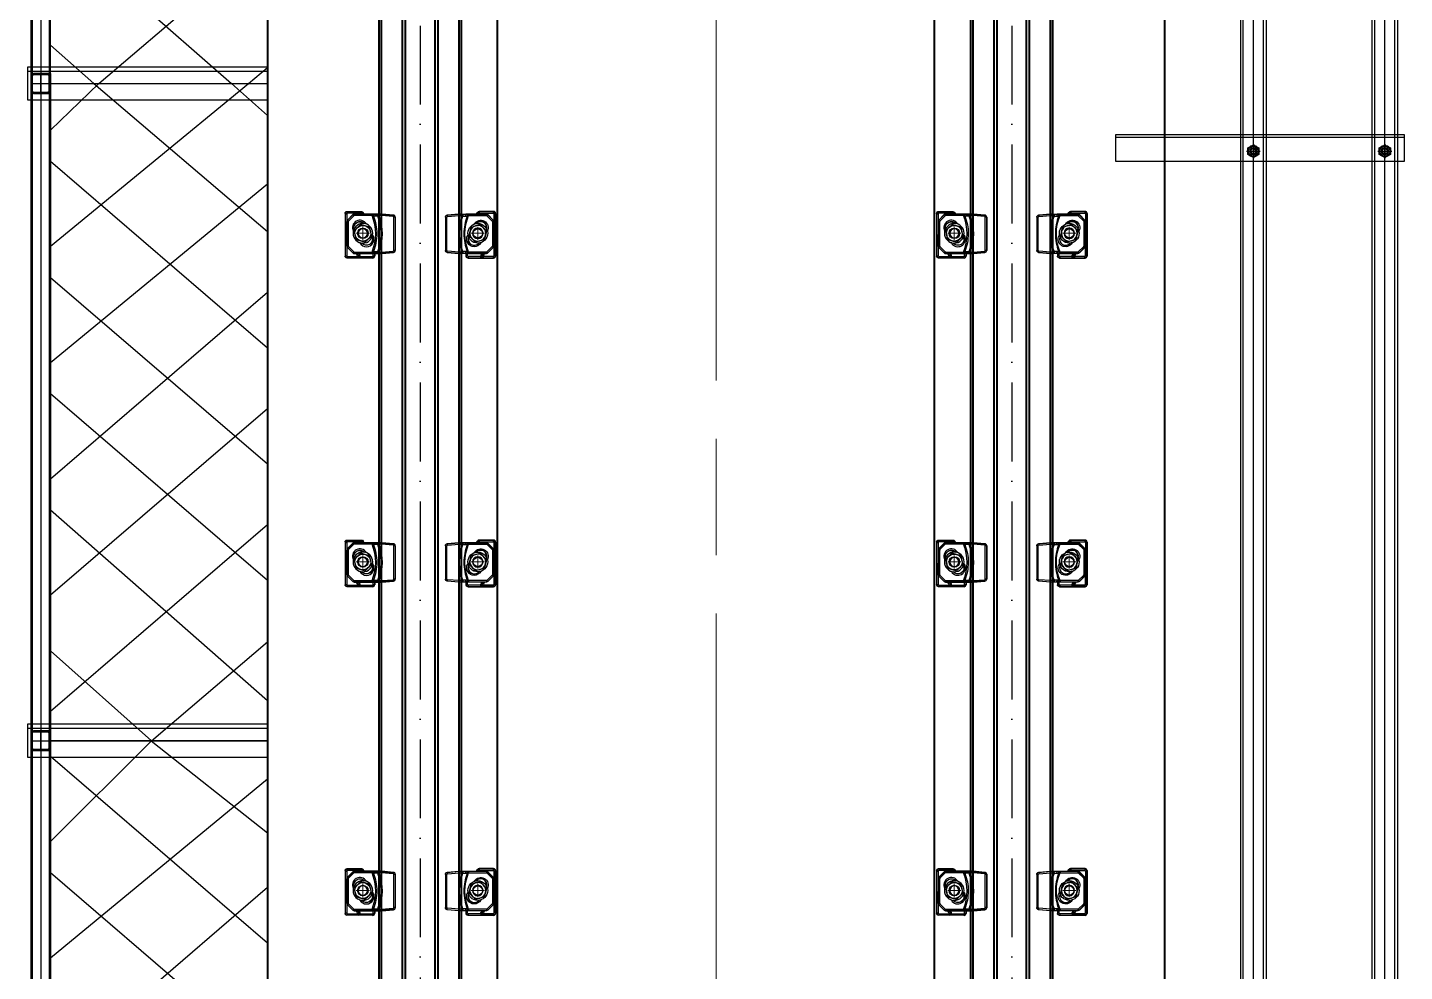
# Model space of a CAD drawing. Header units: centimetres. Extents: x 470464 to 524273, y 49611 to 59074.
# Drawn here: x 487983.2 to 488192.7, y 53070.3 to 53213.9 of the extents above; entities that cross this region are included whole.
import ezdxf

# ---------------------------------------------------------------- set-up
doc = ezdxf.new("R2010")
doc.units = ezdxf.units.CM
doc.header["$MEASUREMENT"] = 0
for name, pattern in [('1244_Aselsan_MIUM_3000$0$ACAD_ISO10W100', [18, 12, -3, 0, -3]), ('ACAD_ISO08W100', [36, 24, -3, 6, -3]), ('CENTER', [50.8, 31.75, -6.35, 6.35, -6.35]), ('CHAIN', [0.3543, 0.2362, -0.0295, 0.0591, -0.0295])]:
    doc.linetypes.add(name, pattern=pattern)
for name, color, linetype, lineweight in [('1', 7, 'Continuous', 25), ('AAA_EKSEN', 1, 'ACAD_ISO08W100', 9), ('Barış BABUR 23', 1, 'ACAD_ISO08W100', 13), ('S-COLS-CONC', 4, 'Continuous', 40)]:
    doc.layers.add(name, color=color, linetype=linetype, lineweight=lineweight)
doc.layers.add('vinç', color=7, linetype='Continuous')

# ---------------------------------------------------------------- blocks, each defined once
blk = doc.blocks.new('rdthtrjyrjrtdtrhtjytj')
at = {"ltscale": 0.4}
h = blk.add_hatch(color=2, dxfattribs=at)
h.dxf.hatch_style = 1
h.paths.add_polyline_path([(413537.79, 75636.94, -0.414214), (413538.19, 75637.34), (413537.79, 75637.34)])
h = blk.add_hatch(color=2, dxfattribs=at)
h.dxf.hatch_style = 1
h.paths.add_polyline_path([(413540.39, 75637.34, -0.414214), (413540.79, 75636.94), (413540.79, 75637.34)])
h = blk.add_hatch(color=2, dxfattribs=at)
h.dxf.hatch_style = 1
h.paths.add_polyline_path([(413637.79, 75636.94, -0.414214), (413638.19, 75637.34), (413637.79, 75637.34)])
h = blk.add_hatch(color=2, dxfattribs=at)
h.dxf.hatch_style = 1
h.paths.add_polyline_path([(413640.39, 75637.34, -0.414214), (413640.79, 75636.94), (413640.79, 75637.34)])
at = {"color": 2, "linetype": 'Continuous', "ltscale": 2}
for p, q in [((413539.29, 75644.66), (413517.4, 75670.34)), ((413539.29, 75667.47), (413536.85, 75670.34)), ((413539.29, 75643.94), (413561.82, 75670.34)), ((413539.29, 75664.86), (413544.14, 75670.34)), ((413551.11, 75637.34), (413579.5, 75670.34)), ((413581.75, 75637.34), (413554.53, 75670.34)), ((413568.79, 75637.34), (413597.18, 75670.34)), ((413599.43, 75637.34), (413571.04, 75670.34)), ((413586.46, 75637.34), (413614.85, 75670.34)), ((413617.1, 75637.34), (413588.72, 75670.34)), ((413604.14, 75637.34), (413633.14, 75670.34)), ((413634.78, 75637.34), (413606.39, 75670.34)), ((413639.29, 75652.67), (413624.22, 75670.34)), ((413639.29, 75652.64), (413653.29, 75670.34)), ((413641.65, 75637.34), (413670.04, 75670.34)), ((413672.3, 75637.34), (413645.08, 75670.34)), ((413659.33, 75637.34), (413687.72, 75670.34)), ((413689.97, 75637.34), (413661.58, 75670.34)), ((413564.06, 75637.34), (413539.29, 75667.47)), ((413515.15, 75637.34), (413539.29, 75664.86)), ((413625.59, 75637.34), (413639.29, 75652.67)), ((413654.62, 75637.34), (413639.29, 75652.67)), ((413546.39, 75637.34), (413539.29, 75644.66)), ((413533.43, 75637.34), (413539.29, 75643.94))]:
    blk.add_line(p, q, dxfattribs=at)
at = {"color": 2, "ltscale": 5}
for p, q in [((413536.79, 75670.34), (413536.79, 75633.84)), ((413537.39, 75633.84), (413537.39, 75670.34)), ((413541.79, 75633.84), (413541.79, 75670.34)), ((413636.79, 75670.34), (413636.79, 75633.84)), ((413637.39, 75633.84), (413637.39, 75670.34)), ((413641.79, 75633.84), (413641.79, 75670.34)), ((413536.79, 75633.84), (413541.79, 75633.84)), ((413636.79, 75633.84), (413641.79, 75633.84))]:
    blk.add_line(p, q, dxfattribs=at)
at = {"color": 2, "ltscale": 0.4}
for p, q in [((413539.29, 75637.34), (413539.29, 75670.34)), ((413639.29, 75637.34), (413639.29, 75670.34)), ((413639.29, 75670.34), (413639.29, 75637.34)), ((413537.79, 75637.34), (413639.29, 75637.34)), ((413537.79, 75636.94), (413537.79, 75637.34)), ((413538.19, 75637.34), (413537.79, 75637.34)), ((413537.79, 75637.34), (413537.79, 75636.94)), ((413537.79, 75636.94), (413537.79, 75634.74)), ((413537.99, 75636.94), (413537.99, 75634.74)), ((413540.39, 75637.34), (413538.19, 75637.34)), ((413540.39, 75637.14), (413538.19, 75637.14)), ((413540.39, 75637.34), (413540.79, 75637.34)), ((413540.59, 75634.74), (413540.59, 75636.94)), ((413540.79, 75636.94), (413540.79, 75637.34)), ((413540.79, 75637.34), (413540.79, 75636.94)), ((413540.79, 75634.74), (413540.79, 75636.94)), ((413637.79, 75636.94), (413637.79, 75637.34)), ((413638.19, 75637.34), (413637.79, 75637.34)), ((413637.79, 75637.34), (413637.79, 75636.94)), ((413637.79, 75636.94), (413637.79, 75634.74)), ((413637.99, 75636.94), (413637.99, 75634.74)), ((413640.39, 75637.34), (413638.19, 75637.34)), ((413640.39, 75637.14), (413638.19, 75637.14)), ((413639.29, 75637.34), (413839.29, 75637.34)), ((413640.39, 75637.34), (413640.79, 75637.34)), ((413640.59, 75634.74), (413640.59, 75636.94)), ((413640.79, 75636.94), (413640.79, 75637.34)), ((413640.79, 75637.34), (413640.79, 75636.94)), ((413640.79, 75634.74), (413640.79, 75636.94)), ((413538.19, 75634.54), (413540.39, 75634.54)), ((413538.19, 75634.34), (413540.39, 75634.34)), ((413638.19, 75634.54), (413640.39, 75634.54)), ((413638.19, 75634.34), (413640.39, 75634.34))]:
    blk.add_line(p, q, dxfattribs=at)
at = {"color": 2}
for p, q in [((414480.79, 75637.34), (413397.79, 75637.34)), ((413397.79, 75634.34), (414480.79, 75634.34))]:
    blk.add_line(p, q, dxfattribs=at)
at = {"color": 2, "ltscale": 3}
for p, q in [((413397.79, 75637.14), (414480.79, 75637.14)), ((413397.79, 75634.54), (414480.79, 75634.54))]:
    blk.add_line(p, q, dxfattribs=at)
at = {"color": 2, "linetype": 'CENTER', "ltscale": 30}
blk.add_line((413397.79, 75635.84), (414480.79, 75635.84), dxfattribs=at)
at = {"color": 2, "linetype": 'Continuous'}
for p, q in [((413538.2, 75637.34), (413537.79, 75636.92)), ((413537.99, 75636.86), (413537.79, 75636.66)), ((413537.99, 75636.59), (413537.79, 75636.39)), ((413537.99, 75636.33), (413537.79, 75636.13)), ((413537.99, 75636.06), (413537.79, 75635.86)), ((413537.99, 75635.8), (413537.79, 75635.6)), ((413538.47, 75637.34), (413538.27, 75637.14)), ((413538.73, 75637.34), (413538.53, 75637.14)), ((413539, 75637.34), (413538.8, 75637.14)), ((413539.26, 75637.34), (413539.06, 75637.14)), ((413539.53, 75637.34), (413539.33, 75637.14)), ((413539.79, 75637.34), (413539.59, 75637.14)), ((413540.06, 75637.34), (413539.86, 75637.14)), ((413540.32, 75637.34), (413540.12, 75637.14)), ((413540.55, 75637.3), (413540.39, 75637.14)), ((413540.7, 75637.18), (413540.56, 75637.04)), ((413540.78, 75637), (413540.59, 75636.8)), ((413540.79, 75636.74), (413540.59, 75636.54)), ((413540.79, 75636.47), (413540.59, 75636.27)), ((413540.79, 75636.21), (413540.59, 75636.01)), ((413540.79, 75635.94), (413540.59, 75635.74)), ((413638.2, 75637.34), (413637.79, 75636.92)), ((413637.99, 75636.86), (413637.79, 75636.66)), ((413637.99, 75636.59), (413637.79, 75636.39)), ((413637.99, 75636.33), (413637.79, 75636.13)), ((413637.99, 75636.06), (413637.79, 75635.86)), ((413637.99, 75635.8), (413637.79, 75635.6)), ((413638.47, 75637.34), (413638.27, 75637.14)), ((413638.73, 75637.34), (413638.53, 75637.14)), ((413639, 75637.34), (413638.8, 75637.14)), ((413639.26, 75637.34), (413639.06, 75637.14)), ((413639.53, 75637.34), (413639.33, 75637.14)), ((413639.79, 75637.34), (413639.59, 75637.14)), ((413640.06, 75637.34), (413639.86, 75637.14)), ((413640.32, 75637.34), (413640.12, 75637.14)), ((413640.55, 75637.3), (413640.39, 75637.14)), ((413640.7, 75637.18), (413640.56, 75637.04)), ((413640.78, 75637), (413640.59, 75636.8)), ((413640.79, 75636.74), (413640.59, 75636.54)), ((413640.79, 75636.47), (413640.59, 75636.27)), ((413640.79, 75636.21), (413640.59, 75636.01)), ((413640.79, 75635.94), (413640.59, 75635.74)), ((413537.99, 75635.53), (413537.79, 75635.33)), ((413537.99, 75635.27), (413537.79, 75635.07)), ((413537.99, 75635), (413537.79, 75634.8)), ((413537.99, 75634.73), (413537.82, 75634.57)), ((413538.08, 75634.57), (413537.94, 75634.42)), ((413538.32, 75634.54), (413538.12, 75634.34)), ((413538.58, 75634.54), (413538.38, 75634.34)), ((413538.85, 75634.54), (413538.65, 75634.34)), ((413539.11, 75634.54), (413538.91, 75634.34)), ((413539.38, 75634.54), (413539.18, 75634.34)), ((413539.64, 75634.54), (413539.44, 75634.34)), ((413539.91, 75634.54), (413539.71, 75634.34)), ((413540.17, 75634.54), (413539.97, 75634.34)), ((413540.45, 75634.55), (413540.24, 75634.34)), ((413540.76, 75634.59), (413540.53, 75634.36)), ((413540.79, 75634.88), (413540.57, 75634.67)), ((413540.79, 75635.68), (413540.59, 75635.48)), ((413540.79, 75635.41), (413540.59, 75635.21)), ((413540.79, 75635.15), (413540.59, 75634.95)), ((413637.99, 75635.53), (413637.79, 75635.33)), ((413637.99, 75635.27), (413637.79, 75635.07)), ((413637.99, 75635), (413637.79, 75634.8)), ((413637.99, 75634.73), (413637.82, 75634.57)), ((413638.08, 75634.57), (413637.94, 75634.42)), ((413638.32, 75634.54), (413638.12, 75634.34)), ((413638.58, 75634.54), (413638.38, 75634.34)), ((413638.85, 75634.54), (413638.65, 75634.34)), ((413639.11, 75634.54), (413638.91, 75634.34)), ((413639.38, 75634.54), (413639.18, 75634.34)), ((413639.64, 75634.54), (413639.44, 75634.34)), ((413639.91, 75634.54), (413639.71, 75634.34)), ((413640.17, 75634.54), (413639.97, 75634.34)), ((413640.45, 75634.55), (413640.24, 75634.34)), ((413640.76, 75634.59), (413640.53, 75634.36)), ((413640.79, 75634.88), (413640.57, 75634.67)), ((413640.79, 75635.68), (413640.59, 75635.48)), ((413640.79, 75635.41), (413640.59, 75635.21)), ((413640.79, 75635.15), (413640.59, 75634.95))]:
    blk.add_line(p, q, dxfattribs=at)
at = {"color": 2, "linetype": 'CENTER', "ltscale": 10}
for p, q in [((413540.59, 75635.84), (413537.99, 75635.84)), ((413539.29, 75634.54), (413539.29, 75637.14)), ((413640.59, 75635.84), (413637.99, 75635.84)), ((413639.29, 75634.54), (413639.29, 75637.14))]:
    blk.add_line(p, q, dxfattribs=at)
at = {"color": 2, "ltscale": 0.4}
for centre, radius, start, end in [((413538.19, 75636.94), 0.4, 90, 180), ((413538.19, 75636.94), 0.4, 90, 180), ((413538.19, 75636.94), 0.2, 90, 180), ((413540.39, 75636.94), 0.4, 0, 90), ((413540.39, 75636.94), 0.4, 0, 90), ((413540.39, 75636.94), 0.2, 0, 90), ((413638.19, 75636.94), 0.4, 90, 180), ((413638.19, 75636.94), 0.4, 90, 180), ((413638.19, 75636.94), 0.2, 90, 180), ((413640.39, 75636.94), 0.4, 0, 90), ((413640.39, 75636.94), 0.4, 0, 90), ((413640.39, 75636.94), 0.2, 0, 90), ((413538.19, 75634.74), 0.4, 180, 270), ((413538.19, 75634.74), 0.2, 180, 270), ((413540.39, 75634.74), 0.2, 270, 0), ((413540.39, 75634.74), 0.4, 270, 0), ((413638.19, 75634.74), 0.4, 180, 270), ((413638.19, 75634.74), 0.2, 180, 270), ((413640.39, 75634.74), 0.2, 270, 0), ((413640.39, 75634.74), 0.4, 270, 0)]:
    blk.add_arc(centre, radius, start, end, dxfattribs=at)
at = {"layer": 'vinç', "color": 2}
blk.add_line((414481.79, 75670.34), (413396.79, 75670.34), dxfattribs=at)
blk = doc.blocks.new('tfdyktstrkydsrtdykulkdtkyg')
at = {"color": 2, "linetype": '1244_Aselsan_MIUM_3000$0$ACAD_ISO10W100'}
blk.add_line((413349.49, 75894.59), (414524.69, 75894.59), dxfattribs=at)
at = {"layer": 'S-COLS-CONC', "color": 2}
for p, q in [((414524.69, 75900.84), (413349.49, 75900.84)), ((414524.69, 75900.47), (413349.49, 75900.47)), ((414524.69, 75897.29), (413349.49, 75897.29)), ((414524.69, 75896.84), (413349.49, 75896.84)), ((414524.69, 75892.34), (413349.49, 75892.34)), ((414524.69, 75891.89), (413349.49, 75891.89)), ((414524.69, 75888.7), (413349.49, 75888.7)), ((414524.69, 75888.34), (413349.49, 75888.34))]:
    blk.add_line(p, q, dxfattribs=at)
blk = doc.blocks.new('sfsdsggssg')
at = {"layer": '1', "color": 2, "linetype": 'Continuous'}
for p, q in [((1141.12, -34640.04), (1141.14, -34640.05)), ((1141.12, -34640.04), (1141.12, -34645.13)), ((1141.14, -34640.05), (1141.34, -34640.05)), ((1141.14, -34640.05), (1141.14, -34645.11)), ((1141.34, -34645.11), (1141.34, -34640.05)), ((1141.39, -34639.74), (1143.17, -34639.58)), ((1141.41, -34639.76), (1141.39, -34639.74)), ((1143.18, -34639.6), (1141.41, -34639.76)), ((1141.41, -34639.76), (1141.43, -34639.95)), ((1141.43, -34639.95), (1143.19, -34639.8)), ((1143.18, -34639.6), (1143.19, -34639.8)), ((1143.2, -34639.6), (1143.2, -34639.8)), ((1143.56, -34639.62), (1143.54, -34639.81)), ((1143.54, -34639.81), (1143.64, -34639.82)), ((1143.56, -34639.62), (1143.57, -34639.58)), ((1143.66, -34639.63), (1143.56, -34639.62)), ((1143.57, -34639.58), (1144.07, -34639.58)), ((1143.66, -34639.63), (1143.64, -34639.82)), ((1143.64, -34639.82), (1143.79, -34639.88)), ((1144.06, -34639.63), (1144.07, -34639.58)), ((1144.45, -34639.58), (1147.37, -34639.58)), ((1144.45, -34639.61), (1144.45, -34639.58)), ((1147.36, -34639.6), (1144.65, -34639.6)), ((1144.65, -34639.6), (1144.65, -34639.8)), ((1144.65, -34639.8), (1147.36, -34639.8)), ((1145.84, -34639.58), (1145.99, -34639.33)), ((1146.02, -34639.39), (1145.91, -34639.58)), ((1145.99, -34639.33), (1146.02, -34639.39)), ((1146.14, -34639.58), (1146.2, -34639.49)), ((1146.28, -34639.24), (1146.25, -34639.18)), ((1148.46, -34639.18), (1146.25, -34639.18)), ((1148.4, -34639.24), (1146.28, -34639.24)), ((1146.28, -34639.44), (1148.4, -34639.44)), ((1147.37, -34639.58), (1147.36, -34639.6)), ((1147.36, -34639.6), (1147.36, -34639.8)), ((1147.43, -34639.83), (1147.58, -34639.69)), ((1147.43, -34639.83), (1148.25, -34640.64)), ((1147.58, -34639.69), (1147.58, -34639.67)), ((1148.39, -34640.5), (1147.58, -34639.69)), ((1147.59, -34639.67), (1148.41, -34640.49)), ((1148.25, -34640.64), (1148.39, -34640.5)), ((1148.28, -34640.72), (1148.28, -34644.45)), ((1148.28, -34640.72), (1148.47, -34640.72)), ((1148.41, -34640.49), (1148.39, -34640.5)), ((1148.46, -34639.18), (1148.4, -34639.24)), ((1148.47, -34640.72), (1148.5, -34640.71)), ((1148.47, -34644.45), (1148.47, -34640.72)), ((1148.5, -34639.54), (1148.51, -34642.73)), ((1148.5, -34640.71), (1148.5, -34644.46)), ((1148.7, -34639.54), (1148.75, -34639.48)), ((1148.71, -34642.91), (1148.7, -34639.54)), ((1148.75, -34639.48), (1148.75, -34645.98)), ((1144.57, -34642.74), (1144.5, -34642.84)), ((1144.6, -34642.9), (1144.5, -34642.84)), ((1145.51, -34641.09), (1145.49, -34641.12)), ((1145.51, -34641.09), (1145.53, -34641.11)), ((1148.68, -34643.14), (1148.71, -34642.91)), ((1146.45, -34643.96), (1146.49, -34643.98)), ((1146.49, -34643.98), (1146.51, -34643.94)), ((1148.25, -34644.52), (1147.43, -34645.33)), ((1147.58, -34645.47), (1148.39, -34644.66)), ((1148.41, -34644.67), (1147.59, -34645.49)), ((1148.25, -34644.52), (1148.39, -34644.66)), ((1148.28, -34644.45), (1148.47, -34644.45)), ((1148.39, -34644.66), (1148.41, -34644.67)), ((1148.5, -34644.46), (1148.47, -34644.45)), ((1148.49, -34644.53), (1148.49, -34645.93)), ((1148.69, -34645.92), (1148.68, -34643.14)), ((1141.14, -34645.11), (1141.12, -34645.13)), ((1141.14, -34645.11), (1141.34, -34645.11)), ((1141.39, -34645.42), (1141.41, -34645.41)), ((1143.17, -34645.58), (1141.39, -34645.42)), ((1141.41, -34645.41), (1141.43, -34645.21)), ((1141.41, -34645.41), (1143.18, -34645.56)), ((1143.19, -34645.36), (1141.43, -34645.21)), ((1143.18, -34645.56), (1143.19, -34645.36)), ((1143.2, -34645.36), (1143.2, -34645.56)), ((1143.64, -34645.34), (1143.54, -34645.35)), ((1143.54, -34645.35), (1143.56, -34645.55)), ((1143.56, -34645.55), (1143.66, -34645.54)), ((1143.56, -34645.55), (1143.57, -34645.58)), ((1144.07, -34645.58), (1143.57, -34645.58)), ((1143.79, -34645.28), (1143.64, -34645.34)), ((1143.64, -34645.34), (1143.66, -34645.54)), ((1144.06, -34645.54), (1144.07, -34645.58)), ((1144.25, -34645.58), (1144.25, -34645.98)), ((1144.29, -34645.94), (1144.25, -34645.98)), ((1144.3, -34645.58), (1144.29, -34645.94)), ((1144.45, -34645.55), (1144.45, -34645.58)), ((1147.37, -34645.58), (1144.45, -34645.58)), ((1144.49, -34645.95), (1144.5, -34645.58)), ((1144.55, -34646.28), (1144.59, -34646.24)), ((1144.55, -34646.28), (1148.46, -34646.28)), ((1146.46, -34646.05), (1144.59, -34646.05)), ((1144.59, -34646.24), (1146.72, -34646.24)), ((1144.65, -34645.36), (1144.65, -34645.56)), ((1147.36, -34645.36), (1144.65, -34645.36)), ((1144.65, -34645.56), (1147.36, -34645.56)), ((1146.65, -34645.58), (1146.51, -34645.83)), ((1146.72, -34646.24), (1146.84, -34646.22)), ((1146.84, -34646.03), (1146.84, -34646.22)), ((1148.39, -34646.03), (1146.84, -34646.03)), ((1146.84, -34646.22), (1148.39, -34646.22)), ((1147.36, -34645.36), (1147.36, -34645.56)), ((1147.36, -34645.56), (1147.37, -34645.58)), ((1147.43, -34645.33), (1147.58, -34645.47)), ((1147.58, -34645.49), (1147.58, -34645.47)), ((1148.39, -34646.03), (1148.39, -34646.22)), ((1148.39, -34646.22), (1148.46, -34646.28)), ((1148.75, -34645.98), (1148.69, -34645.92))]:
    blk.add_line(p, q, dxfattribs=at)
for radius in [1.5, 0.7]:
    blk.add_circle((1146.05, -34642.51), radius, dxfattribs=at)
at = {"layer": '1', "color": 2, "linetype": 'Continuous', "extrusion": (0, 0, -1)}
blk.add_circle((-1146.05, -34642.51), 0.8, dxfattribs=at)
for centre, start, end in [((-1146.5, -34641.66), 29.8539, 207.4717), ((-1145.5, -34643.41), 209.8539, 29.8539)]:
    blk.add_arc(centre, 1.14, start, end, dxfattribs=at)
at = {"layer": '1', "color": 2, "linetype": 'Continuous'}
for centre, radius, start, end in [((1146.5, -34641.66), 0.943, 345.8258, 138.463), ((1146.5, -34641.66), 0.92, 347.6089, 136.677), ((1146.05, -34642.51), 1.2, 166, 226), ((1146.05, -34642.51), 1.2, 106, 166), ((1146.05, -34642.51), 1.2, 46, 106), ((1146.05, -34642.51), 1.2, 286, 346), ((1146.05, -34642.51), 1.2, 346, 46), ((1145.5, -34643.41), 0.943, 155.4674, 321.1742), ((1145.5, -34643.41), 0.92, 156.9271, 319.7145), ((1146.05, -34642.51), 1.2, 226, 286)]:
    blk.add_arc(centre, radius, start, end, dxfattribs=at)
at = {"layer": '1', "color": 2, "linetype": 'Continuous', "extrusion": (0, 0, -1)}
for centre, major_axis, ratio, start_param, end_param in [((1141.42, -34640.04), (-0.222, 0.204), 0.995811, 5.544902, 7.021469), ((1141.44, -34640.05), (0.203, 0.221), 0.997694, 3.974105, 5.450673), ((1141.44, -34640.05), (0.0742, -0.068), 0.993033, 2.403309, 3.879876), ((1143.64, -34639.82), (0.001, 0.2), 0.752836, 0.132804, 1.847295), ((1152.49, -34642.58), (-8.4, 0), 0.918737, 5.915201, 6.65117), ((1144.04, -34639.83), (0.001, 0.2), 0.752479, 0.132721, 1.852962), ((1144.31, -34639.82), (-0.014, 0.199), 0.74106, 0.130215, 1.915333), ((1144.45, -34639.81), (-0.008, 0.2), 0.422896, 0.096328, 1.761115), ((1146.28, -34639.54), (0.271, 0.128), 0.997202, 4.110755, 5.150568), ((1146.19, -34639.49), (-0.173, 0.101), 0.027764, 4.691233, 6.195885), ((1146.28, -34639.54), (-0.0748, 0.0667), 0.997721, 6.084759, 7.124571), ((1146.28, -34639.44), (0, 0.2), 0.004243, 0.087267, 1.605444), ((1147.36, -34639.9), (-0.277, 0.115), 0.998522, 1.179673, 1.96192), ((1147.36, -34639.9), (0.0384, 0.0928), 0.995546, 5.892062, 6.674309), ((1147.37, -34639.88), (0.115, 0.278), 0.997326, 5.892062, 6.674309), ((1148.17, -34640.72), (-0.0928, -0.0384), 0.995546, 2.750469, 3.532716), ((1148.17, -34640.72), (-0.115, 0.277), 0.998522, 1.179673, 1.96192), ((1148.4, -34639.44), (0, 0.2), 0.004243, 0.087267, 1.605444), ((1148.4, -34639.54), (-0.243, 0.175), 0.996422, 0.949848, 2.513048), ((1148.4, -34639.54), (0.0889, 0.0469), 0.994028, 5.200197, 6.763397), ((1148.2, -34640.71), (0.278, 0.115), 0.997326, 5.892062, 6.674309), ((1148.5, -34639.54), (0.2, 0.001), 0.034652, 0.087319, 1.566648), ((1148.51, -34642.74), (0.008, 0.2), 0.005639, 3.866293, 4.746837), ((1148.47, -34643.25), (0.056, 0.516), 0.770786, 6.203754, 6.230389), ((1148.51, -34642.91), (-0.201, 0.003), 0.124494, 1.540952, 3.020281), ((1148.51, -34642.91), (-0.188, 0.076), 0.878606, 1.230281, 2.70961), ((1148.17, -34644.45), (0.0928, -0.0384), 0.995546, 5.892062, 6.674309), ((1148.17, -34644.45), (0.115, 0.277), 0.998522, 1.179673, 1.96192), ((1148.2, -34644.46), (-0.278, 0.115), 0.997326, 2.750469, 3.532716), ((1148.49, -34643.14), (0.199, -0.02), 0.74823, 4.69971, 6.151435), ((1148.49, -34643.14), (-0.2, -0.001), 0.034899, 3.228912, 4.651252), ((1141.42, -34645.13), (0.222, 0.204), 0.995811, 2.403309, 3.879876), ((1141.44, -34645.11), (-0.203, 0.221), 0.997694, 3.974105, 5.450673), ((1141.44, -34645.11), (0.0742, 0.068), 0.993033, 2.403309, 3.879876), ((1143.64, -34645.34), (-0.001, 0.2), 0.752836, 1.294298, 3.008789), ((1144.04, -34645.34), (-0.001, 0.2), 0.752479, 1.288631, 3.008872), ((1144.56, -34645.98), (0.214, 0.214), 0.992433, 2.359993, 3.923193), ((1144.49, -34645.94), (-0.2, 0.001), 0.034627, 4.708031, 6.195866), ((1144.59, -34645.94), (-0.138, 0.267), 0.998031, 3.623062, 5.186262), ((1144.31, -34645.35), (0.014, 0.199), 0.74106, 1.22626, 3.011378), ((1144.45, -34645.36), (0.008, 0.2), 0.422896, 1.380478, 3.045264), ((1144.6, -34645.95), (0.0592, 0.0819), 0.989251, 2.52068, 4.08388), ((1144.59, -34646.04), (0, -0.2), 0.004269, 4.747034, 6.195918), ((1146.9, -34646), (0.426, 0.115), 0.905428, 3.310168, 3.875491), ((1146.46, -34646.06), (-0.199, -0.016), 0.034866, 1.569261, 2.70958), ((1146.72, -34646.04), (-0.256, 0.042), 0.76271, 4.58737, 6.036255), ((1146.51, -34645.83), (-0.174, 0.099), 0.027964, 1.549906, 2.758993), ((1146.84, -34646.02), (-0.038, 0.196), 0.907507, 3.350606, 5.211047), ((1146.9, -34646.01), (0.253, 0.061), 0.768803, 3.289543, 3.701099), ((1146.72, -34646.04), (-0.012, 0.201), 0.369521, 3.302192, 4.751077), ((1146.84, -34646.02), (-0.187, 0.071), 0.032625, 4.699988, 5.905162), ((1176.86, -34592.77), (84.96, 148.55), 0.001169, 1.933599, 1.936064), ((1146.84, -34646.01), (-0.174, 0.099), 0.030283, 4.695034, 5.900559), ((1176.86, -34592.78), (84.96, 148.54), 0.002337, 1.9329, 1.936067), ((1147.36, -34645.26), (0.0384, -0.0928), 0.995546, 5.892062, 6.674309), ((1147.36, -34645.26), (0.277, 0.115), 0.998522, 1.179673, 1.96192), ((1147.37, -34645.28), (-0.115, 0.278), 0.997326, 2.750469, 3.532716), ((1148.39, -34645.92), (0.139, 0.266), 0.998207, 1.09196, 2.65516), ((1148.39, -34645.93), (-0.0609, 0.0807), 0.988978, 2.219923, 3.783123), ((1148.49, -34645.92), (-0.2, -0.001), 0.034899, 3.228912, 4.712496)]:
    blk.add_ellipse(centre, major_axis=major_axis, ratio=ratio, start_param=start_param, end_param=end_param, dxfattribs=at)
at = {"layer": '1', "color": 2, "linetype": 'Continuous'}
for centre, major_axis, ratio, start_param, end_param in [((1152.2, -34642.58), (-9.07, 0), 0.918737, 5.945855, 6.620515), ((1146.25, -34639.48), (-0.15, 0.261), 0.994945, 5.763279, 6.803091), ((1148.45, -34639.48), (0.214, 0.214), 0.992433, 5.501585, 7.064785), ((1148.45, -34645.98), (-0.214, 0.214), 0.992433, 2.359993, 3.923193)]:
    blk.add_ellipse(centre, major_axis=major_axis, ratio=ratio, start_param=start_param, end_param=end_param, dxfattribs=at)
for points, weights in [([(1141.12, -34640.04), (1141.12, -34640.04), (1141.12, -34640.04)], [0.500000154953, 0.499999845047, 0.500000154953]), ([(1141.39, -34639.74), (1141.39, -34639.74), (1141.39, -34639.74)], [0.500000154951, 0.499999845049, 0.500000154951]), ([(1147.37, -34639.58), (1147.37, -34639.58), (1147.37, -34639.58)], [0.500000031564, 0.499999968436, 0.500000031564]), ([(1147.58, -34639.67), (1147.59, -34639.67), (1147.59, -34639.67)], [0.500000032286, 0.499999967714, 0.500000032286]), ([(1148.41, -34640.49), (1148.41, -34640.49), (1148.41, -34640.49)], [0.500000032004, 0.499999967996, 0.500000032004]), ([(1148.5, -34640.71), (1148.5, -34640.71), (1148.5, -34640.71)], [0.500000031722, 0.499999968278, 0.500000031722]), ([(1148.41, -34644.67), (1148.41, -34644.67), (1148.41, -34644.67)], [0.500000031836, 0.499999968164, 0.500000031836]), ([(1148.5, -34644.46), (1148.5, -34644.46), (1148.5, -34644.46)], [0.500000031229, 0.499999968771, 0.500000031229]), ([(1141.12, -34645.13), (1141.12, -34645.13), (1141.12, -34645.13)], [0.500000154938, 0.499999845062, 0.500000154938]), ([(1141.39, -34645.42), (1141.39, -34645.42), (1141.39, -34645.42)], [0.500000154962, 0.499999845038, 0.500000154962]), ([(1147.37, -34645.58), (1147.37, -34645.58), (1147.37, -34645.58)], [0.500000031519, 0.499999968481, 0.500000031519]), ([(1147.59, -34645.49), (1147.59, -34645.49), (1147.58, -34645.49)], [0.500000031966, 0.499999968034, 0.500000031966])]:
    blk.add_rational_spline(points, weights, degree=2, dxfattribs=at)
for points, knots in [([(1143.17, -34639.58), (1143.17, -34639.59), (1143.17, -34639.59), (1143.18, -34639.6), (1143.18, -34639.6), (1143.18, -34639.6)], [0, 0, 0, 0, 0.876308, 0.876308, 1, 1, 1, 1]), ([(1143.2, -34639.58), (1143.23, -34639.58), (1143.3, -34639.58), (1143.4, -34639.58), (1143.49, -34639.58), (1143.54, -34639.58), (1143.57, -34639.58)], [0, 0, 0, 0, 0.225713, 0.483808, 0.741904, 1, 1, 1, 1]), ([(1143.56, -34639.62), (1143.56, -34639.62), (1143.56, -34639.62), (1143.52, -34639.61), (1143.47, -34639.61), (1143.38, -34639.6), (1143.35, -34639.6), (1143.27, -34639.6), (1143.24, -34639.6), (1143.2, -34639.6)], [0, 0, 0, 0, 0.000017, 0.000017, 0.401467, 0.401467, 0.701656, 0.701656, 1, 1, 1, 1]), ([(1143.2, -34639.8), (1143.24, -34639.8), (1143.27, -34639.8), (1143.34, -34639.8), (1143.38, -34639.8), (1143.45, -34639.81), (1143.5, -34639.81), (1143.54, -34639.81)], [0, 0, 0, 0, 0.304321, 0.304321, 0.608496, 0.608496, 1, 1, 1, 1]), ([(1143.79, -34645.28), (1143.62, -34644.85), (1143.49, -34644.41), (1143.32, -34643.5), (1143.28, -34643.04), (1143.28, -34641.66), (1143.45, -34640.74), (1143.79, -34639.88)], [0, 0, 0, 0, 0.25, 0.25, 0.5, 0.5, 1, 1, 1, 1]), ([(1143.79, -34639.88), (1143.87, -34639.88), (1143.96, -34639.88), (1144.09, -34639.88), (1144.14, -34639.88), (1144.19, -34639.88)], [0, 0, 0, 0, 0.657537, 0.657537, 1, 1, 1, 1]), ([(1144.45, -34639.87), (1144.28, -34640.31), (1144.15, -34640.75), (1143.98, -34641.66), (1143.93, -34642.13), (1143.94, -34643.5), (1144.11, -34644.43), (1144.45, -34645.29)], [0, 0, 0, 0, 0.25, 0.25, 0.5, 0.5, 1, 1, 1, 1]), ([(1144.32, -34639.62), (1144.3, -34639.62), (1144.29, -34639.62), (1144.24, -34639.62), (1144.2, -34639.62), (1144.13, -34639.63), (1144.1, -34639.63), (1144.06, -34639.63), (1144.06, -34639.63), (1144.06, -34639.63)], [0, 0, 0, 0, 0.155547, 0.155547, 0.580528, 0.580528, 0.999985, 0.999985, 1, 1, 1, 1]), ([(1144.07, -34639.58), (1144.09, -34639.58), (1144.14, -34639.58), (1144.24, -34639.58), (1144.34, -34639.58), (1144.41, -34639.58), (1144.45, -34639.58)], [0, 0, 0, 0, 0.25, 0.5, 0.749999, 1, 1, 1, 1]), ([(1144.19, -34639.88), (1144.22, -34639.88), (1144.26, -34639.88), (1144.34, -34639.88), (1144.37, -34639.88), (1144.43, -34639.87), (1144.44, -34639.87), (1144.45, -34639.87)], [0, 0, 0, 0, 0.423047, 0.423047, 0.845832, 0.845832, 1, 1, 1, 1]), ([(1144.45, -34639.61), (1144.45, -34639.61), (1144.45, -34639.61), (1144.41, -34639.61), (1144.37, -34639.61), (1144.33, -34639.62), (1144.32, -34639.62), (1144.32, -34639.62)], [0, 0, 0, 0, 0.000035, 0.000035, 0.836112, 0.836112, 1, 1, 1, 1]), ([(1144.65, -34639.6), (1144.63, -34639.6), (1144.61, -34639.6), (1144.59, -34639.61), (1144.55, -34639.61), (1144.5, -34639.61), (1144.45, -34639.61)], [0, 0, 0, 0, 0.267342, 0.267342, 0.267342, 1, 1, 1, 1]), ([(1144.45, -34639.87), (1144.47, -34639.86), (1144.5, -34639.86), (1144.53, -34639.85), (1144.53, -34639.84), (1144.54, -34639.84)], [0, 0, 0, 0, 0.864692, 0.864692, 1, 1, 1, 1]), ([(1144.54, -34639.84), (1144.56, -34639.83), (1144.59, -34639.82), (1144.62, -34639.81), (1144.62, -34639.81), (1144.63, -34639.81), (1144.64, -34639.81), (1144.65, -34639.8)], [0, 0, 0, 0, 0.704482, 0.704482, 0.731136, 0.731136, 1, 1, 1, 1]), ([(1144.72, -34642.9), (1144.74, -34642.79), (1144.77, -34642.68), (1144.83, -34642.46), (1144.86, -34642.34), (1144.89, -34642.22)], [0, 0, 0, 0, 0.5, 0.5, 1, 1, 1, 1]), ([(1145.05, -34641.55), (1145.16, -34641.52), (1145.26, -34641.49), (1145.48, -34641.43), (1145.6, -34641.39), (1145.72, -34641.36)], [0, 0, 0, 0, 0.5, 0.5, 1, 1, 1, 1]), ([(1146.38, -34641.17), (1146.46, -34641.24), (1146.54, -34641.32), (1146.71, -34641.48), (1146.8, -34641.57), (1146.88, -34641.65)], [0, 0, 0, 0, 0.5, 0.5, 1, 1, 1, 1]), ([(1147.38, -34642.13), (1147.36, -34642.24), (1147.33, -34642.34), (1147.27, -34642.57), (1147.24, -34642.69), (1147.21, -34642.8)], [0, 0, 0, 0, 0.5, 0.5, 1, 1, 1, 1]), ([(1145.71, -34643.86), (1145.64, -34643.78), (1145.56, -34643.71), (1145.39, -34643.55), (1145.3, -34643.46), (1145.22, -34643.38)], [0, 0, 0, 0, 0.5, 0.5, 1, 1, 1, 1]), ([(1147.05, -34643.48), (1146.94, -34643.51), (1146.84, -34643.54), (1146.62, -34643.6), (1146.5, -34643.63), (1146.38, -34643.67)], [0, 0, 0, 0, 0.5, 0.5, 1, 1, 1, 1]), ([(1143.54, -34645.35), (1143.5, -34645.35), (1143.46, -34645.36), (1143.38, -34645.36), (1143.35, -34645.36), (1143.27, -34645.36), (1143.24, -34645.36), (1143.2, -34645.36)], [0, 0, 0, 0, 0.37098, 0.37098, 0.685408, 0.685408, 1, 1, 1, 1]), ([(1143.2, -34645.56), (1143.24, -34645.56), (1143.28, -34645.56), (1143.35, -34645.56), (1143.39, -34645.56), (1143.47, -34645.55), (1143.52, -34645.55), (1143.56, -34645.55)], [0, 0, 0, 0, 0.308433, 0.308433, 0.618953, 0.618953, 1, 1, 1, 1]), ([(1143.57, -34645.58), (1143.54, -34645.58), (1143.49, -34645.58), (1143.4, -34645.58), (1143.3, -34645.58), (1143.23, -34645.58), (1143.2, -34645.58)], [0, 0, 0, 0, 0.258096, 0.516192, 0.774287, 1, 1, 1, 1]), ([(1144.19, -34645.28), (1144.1, -34645.28), (1144.01, -34645.28), (1143.88, -34645.28), (1143.83, -34645.28), (1143.79, -34645.28)], [0, 0, 0, 0, 0.657537, 0.657537, 1, 1, 1, 1]), ([(1144.06, -34645.54), (1144.06, -34645.54), (1144.06, -34645.54), (1144.1, -34645.54), (1144.14, -34645.54), (1144.23, -34645.54), (1144.27, -34645.54), (1144.32, -34645.55)], [0, 0, 0, 0, 0.000015, 0.000015, 0.496417, 0.496417, 1, 1, 1, 1]), ([(1144.45, -34645.58), (1144.41, -34645.58), (1144.34, -34645.58), (1144.24, -34645.58), (1144.14, -34645.58), (1144.09, -34645.58), (1144.07, -34645.58)], [0, 0, 0, 0, 0.250001, 0.5, 0.75, 1, 1, 1, 1]), ([(1144.45, -34645.29), (1144.41, -34645.29), (1144.36, -34645.29), (1144.28, -34645.28), (1144.23, -34645.28), (1144.19, -34645.28)], [0, 0, 0, 0, 0.500153, 0.500153, 1, 1, 1, 1]), ([(1144.32, -34645.55), (1144.35, -34645.55), (1144.38, -34645.55), (1144.43, -34645.55), (1144.44, -34645.55), (1144.45, -34645.55), (1144.45, -34645.55), (1144.45, -34645.55)], [0, 0, 0, 0, 0.836069, 0.836069, 0.999965, 0.999965, 1, 1, 1, 1]), ([(1144.54, -34645.32), (1144.51, -34645.31), (1144.49, -34645.3), (1144.46, -34645.29), (1144.46, -34645.29), (1144.45, -34645.29)], [0, 0, 0, 0, 0.863107, 0.863107, 1, 1, 1, 1]), ([(1144.65, -34645.36), (1144.62, -34645.35), (1144.58, -34645.34), (1144.55, -34645.32), (1144.54, -34645.32), (1144.54, -34645.32)], [0, 0, 0, 0, 0.858601, 0.858601, 1, 1, 1, 1])]:
    blk.add_open_spline(points, degree=3, knots=knots, dxfattribs=at)
for points in [[(1143.2, -34639.58), (1143.19, -34639.58), (1143.18, -34639.58), (1143.17, -34639.58)], [(1143.17, -34639.58), (1143.17, -34639.58), (1143.17, -34639.58), (1143.17, -34639.58)], [(1143.2, -34639.6), (1143.19, -34639.6), (1143.18, -34639.6), (1143.18, -34639.6)], [(1143.19, -34639.8), (1143.2, -34639.8), (1143.2, -34639.8), (1143.2, -34639.8)], [(1143.2, -34639.6), (1143.2, -34639.59), (1143.2, -34639.59), (1143.2, -34639.58)], [(1143.2, -34639.58), (1143.2, -34639.58), (1143.2, -34639.58), (1143.2, -34639.58)], [(1144.06, -34639.63), (1143.93, -34639.63), (1143.8, -34639.63), (1143.66, -34639.63)], [(1145.22, -34643.38), (1145.04, -34643.21), (1144.87, -34643.04), (1144.72, -34642.9)], [(1144.89, -34642.22), (1144.94, -34641.99), (1145, -34641.76), (1145.05, -34641.55)], [(1145.72, -34641.36), (1145.95, -34641.29), (1146.18, -34641.23), (1146.38, -34641.17)], [(1146.88, -34641.65), (1147.06, -34641.82), (1147.23, -34641.98), (1147.38, -34642.13)], [(1147.21, -34642.8), (1147.16, -34643.04), (1147.1, -34643.27), (1147.05, -34643.48)], [(1146.38, -34643.67), (1146.15, -34643.73), (1145.92, -34643.8), (1145.71, -34643.86)], [(1143.18, -34645.56), (1143.17, -34645.57), (1143.17, -34645.57), (1143.17, -34645.58)], [(1143.17, -34645.58), (1143.18, -34645.58), (1143.19, -34645.58), (1143.2, -34645.58)], [(1143.17, -34645.58), (1143.17, -34645.58), (1143.17, -34645.58), (1143.17, -34645.58)], [(1143.18, -34645.56), (1143.18, -34645.56), (1143.19, -34645.56), (1143.2, -34645.56)], [(1143.2, -34645.36), (1143.2, -34645.36), (1143.2, -34645.36), (1143.19, -34645.36)], [(1143.2, -34645.58), (1143.2, -34645.58), (1143.2, -34645.57), (1143.2, -34645.56)], [(1143.2, -34645.58), (1143.2, -34645.58), (1143.2, -34645.58), (1143.2, -34645.58)], [(1143.66, -34645.54), (1143.8, -34645.54), (1143.93, -34645.54), (1144.06, -34645.54)], [(1144.45, -34645.55), (1144.51, -34645.56), (1144.58, -34645.56), (1144.65, -34645.56)], [(1146.68, -34645.92), (1146.67, -34645.93), (1146.67, -34645.94), (1146.66, -34645.96)], [(1146.84, -34646.03), (1146.84, -34646.02), (1146.84, -34646.02), (1146.84, -34646.02)]]:
    blk.add_open_spline(points, degree=3, dxfattribs=at)
at = {"layer": 'AAA_EKSEN', "color": 2, "linetype": 'CHAIN', "ltscale": 20}
for p, q in [((1147.05, -34642.51), (1145.05, -34642.51)), ((1146.05, -34641.51), (1146.05, -34643.51))]:
    blk.add_line(p, q, dxfattribs=at)
blk = doc.blocks.new('dyjtdytfdtktuykdtyulyfırs')
at = {"layer": 'S-COLS-CONC', "color": 2, "rotation": 90.00000000000001}
for p in [(378919.57, 74868.28), (378969.57, 74868.28), (379019.57, 74868.28)]:
    blk.add_blockref('sfsdsggssg', p, dxfattribs=at)
at = {"layer": 'S-COLS-CONC', "color": 2, "xscale": -1, "rotation": 89.9999999999999}
for p in [(378919.57, 77142.89), (378969.57, 77142.89), (379019.57, 77142.89)]:
    blk.add_blockref('sfsdsggssg', p, dxfattribs=at)
blk = doc.blocks.new('dsrtertytresutrjdfurtdh')
at = {"layer": 'S-COLS-CONC', "color": 2}
blk.add_lwpolyline([(413334.39, 75806.84), (414539.79, 75806.84), (414539.79, 75771.84), (413334.39, 75771.84)], close=True, dxfattribs=at)
at = {"layer": 'vinç', "color": 2}
for name, p in [('dyjtdytfdtktuykdtyulyfırs', (0, -222)), ('tfdyktstrkydsrtdykulkdtkyg', (0, -111))]:
    blk.add_blockref(name, p, dxfattribs=at)
blk = doc.blocks.new('ppppppppprwwwwwww')
at = {"layer": 'vinç', "color": 2}
blk.add_blockref('dsrtertytresutrjdfurtdh', (0, 0), dxfattribs=at)
at = {"layer": 'vinç', "color": 2, "xscale": -1, "rotation": 180}
blk.add_blockref('dsrtertytresutrjdfurtdh', (0, 151477.18), dxfattribs=at)
blk = doc.blocks.new('tretyetwyertsgsadveas')
at = {"color": 2}
for p, q in [((413347.08, 76047.06), (414527.08, 76047.06)), ((413547.08, 76048.13), (413547.08, 76004.13)), ((413551.08, 76048.13), (413547.08, 76048.13)), ((413547.48, 76048.13), (413547.48, 76004.13)), ((413551.08, 76004.13), (413551.08, 76048.13)), ((413548.6, 76045.13), (413548.85, 76045.56)), ((413548.85, 76044.71), (413548.6, 76045.13)), ((413548.85, 76045.56), (413549.09, 76045.98)), ((413549.09, 76044.28), (413548.85, 76044.71)), ((413549.09, 76045.98), (413549.58, 76045.98)), ((413549.58, 76045.98), (413550.07, 76045.98)), ((413550.07, 76045.98), (413550.32, 76045.56)), ((413550.32, 76044.71), (413550.07, 76044.28)), ((413550.32, 76045.56), (413550.56, 76045.13)), ((413550.56, 76045.13), (413550.32, 76044.71)), ((414527.08, 76043.21), (413347.08, 76043.21)), ((413549.58, 76044.28), (413549.09, 76044.28)), ((413550.07, 76044.28), (413549.58, 76044.28)), ((413347.08, 76027.06), (414527.08, 76027.06)), ((413548.6, 76025.13), (413548.85, 76025.56)), ((413548.85, 76025.56), (413549.09, 76025.98)), ((413549.09, 76025.98), (413549.58, 76025.98)), ((413549.58, 76025.98), (413550.07, 76025.98)), ((413550.07, 76025.98), (413550.32, 76025.56)), ((413550.32, 76025.56), (413550.56, 76025.13)), ((413548.85, 76024.71), (413548.6, 76025.13)), ((413549.09, 76024.28), (413548.85, 76024.71)), ((413549.58, 76024.28), (413549.09, 76024.28)), ((413550.07, 76024.28), (413549.58, 76024.28)), ((413550.32, 76024.71), (413550.07, 76024.28)), ((413550.56, 76025.13), (413550.32, 76024.71)), ((414527.08, 76023.21), (413347.08, 76023.21)), ((413547.08, 76004.13), (413551.08, 76004.13))]:
    blk.add_line(p, q, dxfattribs=at)
at = {"color": 2, "ltscale": 5}
for p, q in [((414527.08, 76046.67), (413347.08, 76046.67)), ((414527.08, 76043.59), (413347.08, 76043.59)), ((414527.08, 76026.67), (413347.08, 76026.67)), ((414527.08, 76023.59), (413347.08, 76023.59))]:
    blk.add_line(p, q, dxfattribs=at)
at = {"color": 2, "linetype": 'CENTER', "ltscale": 150}
for p, q in [((414527.08, 76045.13), (413347.08, 76045.13)), ((414527.08, 76025.13), (413347.08, 76025.13))]:
    blk.add_line(p, q, dxfattribs=at)
at = {"color": 2, "linetype": 'CENTER', "ltscale": 10}
for p, q in [((413548.53, 76045.13), (413550.63, 76045.13)), ((413548.53, 76045.13), (413550.63, 76045.13)), ((413549.58, 76044.08), (413549.58, 76046.18)), ((413549.58, 76044.08), (413549.58, 76046.18)), ((413549.58, 76024.08), (413549.58, 76026.18)), ((413549.58, 76024.08), (413549.58, 76026.18)), ((413548.53, 76025.13), (413550.63, 76025.13)), ((413548.53, 76025.13), (413550.63, 76025.13))]:
    blk.add_line(p, q, dxfattribs=at)
at = {"color": 2, "ltscale": 7}
for centre, radius in [((413549.58, 76045.13), 0.77), ((413549.58, 76045.13), 0.5), ((413549.58, 76045.13), 0.459), ((413549.58, 76045.13), 0.408), ((413549.58, 76025.13), 0.77), ((413549.58, 76025.13), 0.5), ((413549.58, 76025.13), 0.459), ((413549.58, 76025.13), 0.408)]:
    blk.add_circle(centre, radius, dxfattribs=at)
at = {"color": 2, "ltscale": 0.4}
for centre in [(413549.58, 76045.13), (413549.58, 76025.13)]:
    blk.add_circle(centre, 0.55, dxfattribs=at)
at = {"color": 2}
for centre, start, end in [((413549.58, 76045.13), 150, 210), ((413549.58, 76045.13), 90, 150), ((413549.58, 76045.13), 210, 270), ((413549.58, 76045.13), 30, 90), ((413549.58, 76045.13), 270, 330), ((413549.58, 76045.13), 330, 30), ((413549.58, 76025.13), 150, 210), ((413549.58, 76025.13), 90, 150), ((413549.58, 76025.13), 30, 90), ((413549.58, 76025.13), 330, 30), ((413549.58, 76025.13), 210, 270), ((413549.58, 76025.13), 270, 330)]:
    blk.add_arc(centre, 0.85, start, end, dxfattribs=at)
at = {"color": 2, "ltscale": 7}
for centre in [(413549.58, 76045.13), (413549.58, 76025.13)]:
    blk.add_arc(centre, 0.41, 100, 10, dxfattribs=at)
blk = doc.blocks.new('teyrujehkutk5rjykturjset')
at = {"layer": 'Barış BABUR 23', "color": 2, "linetype": 'CHAIN', "ltscale": 300}
blk.add_line((414541.09, 75738.59), (413333.08, 75738.59), dxfattribs=at)
at = {"layer": 'vinç', "color": 2}
for name, p in [('tretyetwyertsgsadveas', (0, -204.79)), ('ppppppppprwwwwwww', (0, 0)), ('rdthtrjyrjrtdtrhtjytj', (0, 0))]:
    blk.add_blockref(name, p, dxfattribs=at)
blk = doc.blocks.new('rtrtjhrkıtyurjtyrkurjt')
at = {"layer": 'vinç', "color": 2}
blk.add_blockref('teyrujehkutk5rjykturjset', (3449.37, -3989.37), dxfattribs=at)

msp = doc.modelspace()

# ---------------------------------------------------------------- block references
at = {"layer": 'vinç', "color": 2, "rotation": 270}
msp.add_blockref('rtrtjhrkıtyurjtyrkurjt', (416338.74, 470194.02), dxfattribs=at)

doc.saveas('drawing.dxf')
